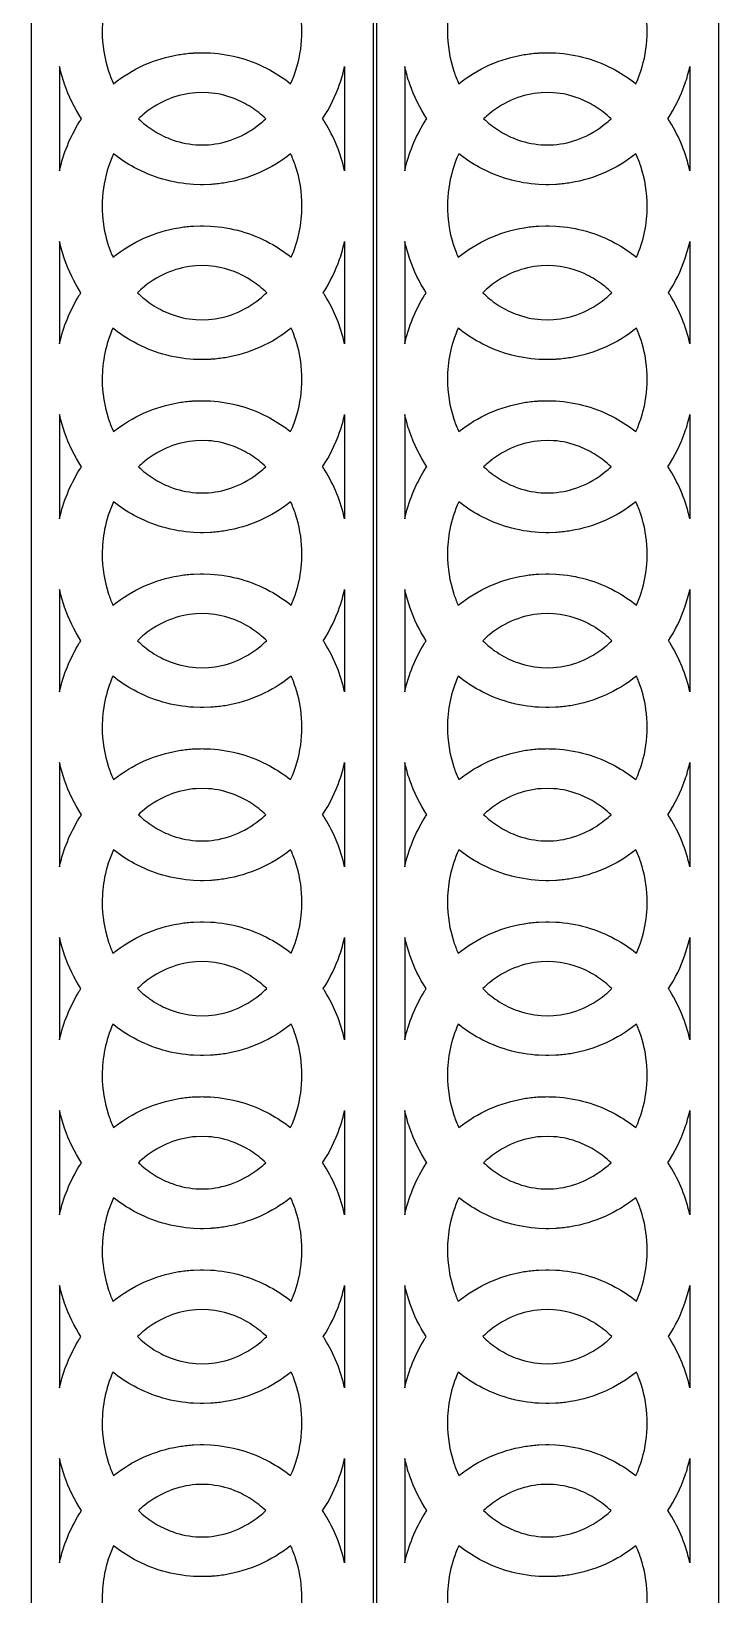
# Model space of a CAD drawing. Header units: millimetres. Extents: x -55 to 943, y -998 to 998.
# Drawn here: x 389 to 610, y -495 to 8 of the extents above; entities that cross this region are included whole.
import ezdxf

# ---------------------------------------------------------------- set-up
doc = ezdxf.new("R2010")
doc.units = ezdxf.units.MM
doc.layers.add('Default', color=70, linetype='Continuous')

msp = doc.modelspace()

# ---------------------------------------------------------------- linework, layer by layer
at = {"layer": 'Default'}
for points in [[(389, -998), (499, -998), (499, 998), (389, 998)], [(500, -998), (610, -998), (610, 998), (500, 998)]]:
    msp.add_lwpolyline(points, close=True, dxfattribs=at)
for points in [[(411.8, 8.31, 0.079683), (413.85, -4.54, 0.028206), (415.43, -8.56, -0.127608), (436.43, 0.8, -0.023722), (440.73, 1.3, -0.008807), (441.2, 1.33), (443.43, 1.41, -0.017464), (444.37, 1.41), (446.61, 1.33, -0.11051), (465.72, -4.15, -0.043797), (472.38, -8.56, 0.142127), (475.61, 14.06, 0.058815), (473.26, 23.11, 0.011589), (472.57, 24.75, -0.128976), (451.37, 15.24, -0.023722), (447.08, 14.74, -0.008807), (446.61, 14.71), (444.37, 14.63, -0.017464), (443.43, 14.63), (441.2, 14.71, -0.11051), (422.08, 20.2, -0.045302), (415.24, 24.75, 0.10459), (411.8, 8.32, 0.000069)], [(522.8, 8.31, 0.079683), (524.85, -4.54, 0.028206), (526.43, -8.56, -0.127608), (547.43, 0.8, -0.023722), (551.73, 1.3, -0.008807), (552.2, 1.33), (554.43, 1.41, -0.017464), (555.37, 1.41), (557.61, 1.33, -0.11051), (576.72, -4.15, -0.043797), (583.38, -8.56, 0.142127), (586.61, 14.06, 0.058815), (584.26, 23.11, 0.011589), (583.57, 24.75, -0.128976), (562.37, 15.24, -0.023722), (558.08, 14.74, -0.008807), (557.61, 14.71), (555.37, 14.63, -0.017464), (554.43, 14.63), (552.2, 14.71, -0.11051), (533.08, 20.2, -0.045302), (526.24, 24.75, 0.10459), (522.8, 8.32, 0.000069)], [(405.14, -19.83, -0.062037), (399.67, -8.68, -0.027789), (398.07, -3.03), (398.07, -36.63, -0.084392), (404.43, -20.94, -0.006852)], [(482.67, -19.83, 0.062037), (488.14, -8.68, 0.027789), (489.74, -3.03), (489.74, -36.63, 0.084392), (483.37, -20.94, 0.006852)], [(516.14, -19.83, -0.062037), (510.67, -8.68, -0.027789), (509.07, -3.03), (509.07, -36.63, -0.084392), (515.43, -20.94, -0.006852)], [(593.67, -19.83, 0.062037), (599.14, -8.68, 0.027789), (600.74, -3.03), (600.74, -36.63, 0.084392), (594.37, -20.94, 0.006852)], [(462.43, -21.53, 0.018833), (464.38, -19.83, 0.047178), (459.65, -16.12, 0.050474), (454.22, -13.34, 0.07513), (445.92, -11.46), (443.9, -11.39), (441.88, -11.46, 0.076136), (433.39, -13.42, 0.075458), (425.38, -18.13, 0.018833), (423.43, -19.83, 0.047178), (428.16, -23.55, 0.050474), (433.59, -26.32, 0.07513), (441.88, -28.2), (443.9, -28.27), (445.92, -28.2, 0.076136), (454.42, -26.24, 0.075458)], [(573.43, -21.53, 0.018833), (575.38, -19.83, 0.047178), (570.65, -16.12, 0.050474), (565.22, -13.34, 0.07513), (556.92, -11.46), (554.9, -11.39), (552.88, -11.46, 0.076136), (544.39, -13.42, 0.075458), (536.38, -18.13, 0.018833), (534.43, -19.83, 0.047178), (539.16, -23.55, 0.050474), (544.59, -26.32, 0.07513), (552.88, -28.2), (554.9, -28.27), (556.92, -28.2, 0.076136), (565.42, -26.24, 0.075458)], [(476.01, -47.97, 0.079683), (473.96, -35.12, 0.028206), (472.38, -31.11, -0.127608), (451.37, -40.46, -0.023722), (447.08, -40.97, -0.008807), (446.61, -40.99), (444.37, -41.07, -0.017464), (443.43, -41.07), (441.2, -40.99, -0.11051), (422.08, -35.51, -0.043797), (415.43, -31.11, 0.142127), (412.19, -53.73, 0.058815), (414.55, -62.77, 0.011589), (415.24, -64.41, -0.128976), (436.43, -54.91, -0.023722), (440.73, -54.4, -0.008807), (441.2, -54.38), (443.43, -54.3, -0.017464), (444.37, -54.3), (446.61, -54.38, -0.11051), (465.72, -59.86, -0.045302), (472.57, -64.41, 0.10459), (476.01, -47.98, 0.000069)], [(587.01, -47.97, 0.079683), (584.96, -35.12, 0.028206), (583.38, -31.11, -0.127608), (562.37, -40.46, -0.023722), (558.08, -40.97, -0.008807), (557.61, -40.99), (555.37, -41.07, -0.017464), (554.43, -41.07), (552.2, -40.99, -0.11051), (533.08, -35.51, -0.043797), (526.43, -31.11, 0.142127), (523.19, -53.73, 0.058815), (525.55, -62.77, 0.011589), (526.24, -64.41, -0.128976), (547.43, -54.91, -0.023722), (551.73, -54.4, -0.008807), (552.2, -54.38), (554.43, -54.3, -0.017464), (555.37, -54.3), (557.61, -54.38, -0.11051), (576.72, -59.86, -0.045302), (583.57, -64.41, 0.10459), (587.01, -47.98, 0.000069)], [(404.95, -75.83, -0.059874), (399.69, -65.04, -0.028181), (398.07, -59.32), (398.07, -92.33, -0.084306), (404.43, -76.66, -0.00514)], [(482.86, -75.83, 0.059874), (488.12, -65.04, 0.028181), (489.74, -59.32), (489.74, -92.33, 0.084306), (483.38, -76.66, 0.00514)], [(515.95, -75.83, -0.059874), (510.69, -65.04, -0.028181), (509.07, -59.32), (509.07, -92.33, -0.084306), (515.43, -76.66, -0.00514)], [(593.86, -75.83, 0.059874), (599.12, -65.04, 0.028181), (600.74, -59.32), (600.74, -92.33, 0.084306), (594.38, -76.66, 0.00514)], [(462.43, -77.82, 0.021942), (464.68, -75.83, 0.046204), (460.05, -72.08, 0.05459), (454.19, -69.03, 0.074917), (445.92, -67.17), (443.9, -67.1), (441.88, -67.17, 0.076189), (433.38, -69.13, 0.075402), (425.38, -73.83, 0.021942), (423.13, -75.83, 0.046204), (427.75, -79.57, 0.05459), (433.61, -82.62, 0.074917), (441.88, -84.49), (443.9, -84.56), (445.92, -84.49, 0.076189), (454.43, -82.52, 0.075402)], [(573.43, -77.82, 0.021942), (575.68, -75.83, 0.046204), (571.05, -72.08, 0.05459), (565.19, -69.03, 0.074917), (556.92, -67.17), (554.9, -67.1), (552.88, -67.17, 0.076189), (544.38, -69.13, 0.075402), (536.38, -73.83, 0.021942), (534.13, -75.83, 0.046204), (538.75, -79.57, 0.05459), (544.61, -82.62, 0.074917), (552.88, -84.49), (554.9, -84.56), (556.92, -84.49, 0.076189), (565.43, -82.52, 0.075402)], [(411.8, -103.68, 0.079683), (413.85, -116.53, 0.028206), (415.43, -120.54, -0.127608), (436.43, -111.19, -0.023722), (440.73, -110.69, -0.008807), (441.2, -110.66), (443.43, -110.58, -0.017464), (444.37, -110.58), (446.61, -110.66, -0.11051), (465.72, -116.14, -0.043797), (472.38, -120.54, 0.142127), (475.61, -97.93, 0.058815), (473.26, -88.88, 0.011589), (472.57, -87.24, -0.128976), (451.37, -96.74, -0.023722), (447.08, -97.25, -0.008807), (446.61, -97.28), (444.37, -97.35, -0.017464), (443.43, -97.35), (441.2, -97.28, -0.11051), (422.08, -91.79, -0.045302), (415.24, -87.24, 0.10459), (411.8, -103.67, 0.000069)], [(522.8, -103.68, 0.079683), (524.85, -116.53, 0.028206), (526.43, -120.54, -0.127608), (547.43, -111.19, -0.023722), (551.73, -110.69, -0.008807), (552.2, -110.66), (554.43, -110.58, -0.017464), (555.37, -110.58), (557.61, -110.66, -0.11051), (576.72, -116.14, -0.043797), (583.38, -120.54, 0.142127), (586.61, -97.93, 0.058815), (584.26, -88.88, 0.011589), (583.57, -87.24, -0.128976), (562.37, -96.74, -0.023722), (558.08, -97.25, -0.008807), (557.61, -97.28), (555.37, -97.35, -0.017464), (554.43, -97.35), (552.2, -97.28, -0.11051), (533.08, -91.79, -0.045302), (526.24, -87.24, 0.10459), (522.8, -103.67, 0.000069)], [(405.14, -131.82, -0.062037), (399.67, -120.67, -0.027789), (398.07, -115.02), (398.07, -148.62, -0.084392), (404.43, -132.93, -0.006852)], [(482.67, -131.82, 0.062037), (488.14, -120.67, 0.027789), (489.74, -115.02), (489.74, -148.62, 0.084392), (483.37, -132.93, 0.006852)], [(516.14, -131.82, -0.062037), (510.67, -120.67, -0.027789), (509.07, -115.02), (509.07, -148.62, -0.084392), (515.43, -132.93, -0.006852)], [(593.67, -131.82, 0.062037), (599.14, -120.67, 0.027789), (600.74, -115.02), (600.74, -148.62, 0.084392), (594.37, -132.93, 0.006852)], [(425.38, -130.12, 0.018833), (423.43, -131.82, 0.047178), (428.16, -135.54, 0.050474), (433.59, -138.31, 0.07513), (441.88, -140.19), (443.9, -140.26), (445.92, -140.19, 0.076136), (454.42, -138.23, 0.075458), (462.43, -133.52, 0.018833), (464.38, -131.82, 0.047178), (459.65, -128.11, 0.050474), (454.22, -125.33, 0.07513), (445.92, -123.45), (443.9, -123.38), (441.88, -123.45, 0.076136), (433.39, -125.41, 0.075458)], [(536.38, -130.12, 0.018833), (534.43, -131.82, 0.047178), (539.16, -135.54, 0.050474), (544.59, -138.31, 0.07513), (552.88, -140.19), (554.9, -140.26), (556.92, -140.19, 0.076136), (565.42, -138.23, 0.075458), (573.43, -133.52, 0.018833), (575.38, -131.82, 0.047178), (570.65, -128.11, 0.050474), (565.22, -125.33, 0.07513), (556.92, -123.45), (554.9, -123.38), (552.88, -123.45, 0.076136), (544.39, -125.41, 0.075458)], [(411.8, -159.97, 0.079612), (413.85, -172.81, 0.025236), (415.24, -176.4, -0.128975), (436.43, -166.9, -0.023724), (440.73, -166.39, -0.008807), (441.2, -166.37), (443.43, -166.29, -0.017464), (444.37, -166.29), (446.61, -166.37, -0.11051), (465.72, -171.85, -0.045302), (472.57, -176.4, 0.112754), (475.98, -158.51, 0.070896), (473.96, -147.11, 0.028206), (472.38, -143.1, -0.127606), (451.37, -152.45, -0.023724), (447.08, -152.96, -0.008807), (446.61, -152.98), (444.37, -153.06, -0.017464), (443.43, -153.06), (441.2, -152.98, -0.11051), (422.08, -147.5, -0.043797), (415.43, -143.1, 0.05779), (412.57, -151.98, 0.047676)], [(522.8, -159.97, 0.079612), (524.85, -172.81, 0.025236), (526.24, -176.4, -0.128975), (547.43, -166.9, -0.023724), (551.73, -166.39, -0.008807), (552.2, -166.37), (554.43, -166.29, -0.017464), (555.37, -166.29), (557.61, -166.37, -0.11051), (576.72, -171.85, -0.045302), (583.57, -176.4, 0.112754), (586.98, -158.51, 0.070896), (584.96, -147.11, 0.028206), (583.38, -143.1, -0.127606), (562.37, -152.45, -0.023724), (558.08, -152.96, -0.008807), (557.61, -152.98), (555.37, -153.06, -0.017464), (554.43, -153.06), (552.2, -152.98, -0.11051), (533.08, -147.5, -0.043797), (526.43, -143.1, 0.05779), (523.57, -151.98, 0.047676)], [(404.95, -187.81, -0.059874), (399.69, -177.03, -0.028181), (398.07, -171.31), (398.07, -204.32, -0.084306), (404.43, -188.65, -0.00514)], [(482.86, -187.81, 0.059874), (488.12, -177.03, 0.028181), (489.74, -171.31), (489.74, -204.32, 0.084306), (483.38, -188.65, 0.00514)], [(515.95, -187.81, -0.059874), (510.69, -177.03, -0.028181), (509.07, -171.31), (509.07, -204.32, -0.084306), (515.43, -188.65, -0.00514)], [(593.86, -187.81, 0.059874), (599.12, -177.03, 0.028181), (600.74, -171.31), (600.74, -204.32, 0.084306), (594.38, -188.65, 0.00514)], [(462.43, -189.81, 0.021942), (464.68, -187.81, 0.046204), (460.05, -184.07, 0.05459), (454.19, -181.02, 0.074917), (445.92, -179.16), (443.9, -179.08), (441.88, -179.16, 0.076189), (433.38, -181.12, 0.075402), (425.38, -185.82, 0.021942), (423.13, -187.81, 0.046204), (427.75, -191.56, 0.05459), (433.61, -194.61, 0.074917), (441.88, -196.47), (443.9, -196.55), (445.92, -196.47, 0.076189), (454.43, -194.51, 0.075402)], [(573.43, -189.81, 0.021942), (575.68, -187.81, 0.046204), (571.05, -184.07, 0.05459), (565.19, -181.02, 0.074917), (556.92, -179.16), (554.9, -179.08), (552.88, -179.16, 0.076189), (544.38, -181.12, 0.075402), (536.38, -185.82, 0.021942), (534.13, -187.81, 0.046204), (538.75, -191.56, 0.05459), (544.61, -194.61, 0.074917), (552.88, -196.47), (554.9, -196.55), (556.92, -196.47, 0.076189), (565.43, -194.51, 0.075402)], [(411.8, -215.67, 0.079683), (413.85, -228.52, 0.028206), (415.43, -232.53, -0.127608), (436.43, -223.18, -0.023722), (440.73, -222.67, -0.008807), (441.2, -222.65), (443.43, -222.57, -0.017464), (444.37, -222.57), (446.61, -222.65, -0.11051), (465.72, -228.13, -0.043797), (472.38, -232.53, 0.142127), (475.61, -209.91, 0.058815), (473.26, -200.87, 0.011589), (472.57, -199.23, -0.128976), (451.37, -208.73, -0.023722), (447.08, -209.24, -0.008807), (446.61, -209.26), (444.37, -209.34, -0.017464), (443.43, -209.34), (441.2, -209.26, -0.11051), (422.08, -203.78, -0.045302), (415.24, -199.23, 0.10459), (411.8, -215.66, 0.000069)], [(522.8, -215.67, 0.079683), (524.85, -228.52, 0.028206), (526.43, -232.53, -0.127608), (547.43, -223.18, -0.023722), (551.73, -222.67, -0.008807), (552.2, -222.65), (554.43, -222.57, -0.017464), (555.37, -222.57), (557.61, -222.65, -0.11051), (576.72, -228.13, -0.043797), (583.38, -232.53, 0.142127), (586.61, -209.91, 0.058815), (584.26, -200.87, 0.011589), (583.57, -199.23, -0.128976), (562.37, -208.73, -0.023722), (558.08, -209.24, -0.008807), (557.61, -209.26), (555.37, -209.34, -0.017464), (554.43, -209.34), (552.2, -209.26, -0.11051), (533.08, -203.78, -0.045302), (526.24, -199.23, 0.10459), (522.8, -215.66, 0.000069)], [(405.14, -243.81, -0.062037), (399.67, -232.66, -0.027789), (398.07, -227.01), (398.07, -260.61, -0.084392), (404.43, -244.92, -0.006852)], [(482.67, -243.81, 0.062037), (488.14, -232.66, 0.027789), (489.74, -227.01), (489.74, -260.61, 0.084392), (483.37, -244.92, 0.006852)], [(516.14, -243.81, -0.062037), (510.67, -232.66, -0.027789), (509.07, -227.01), (509.07, -260.61, -0.084392), (515.43, -244.92, -0.006852)], [(593.67, -243.81, 0.062037), (599.14, -232.66, 0.027789), (600.74, -227.01), (600.74, -260.61, 0.084392), (594.37, -244.92, 0.006852)], [(462.43, -245.51, 0.018833), (464.38, -243.81, 0.047178), (459.65, -240.09, 0.050474), (454.22, -237.32, 0.07513), (445.92, -235.44), (443.9, -235.37), (441.88, -235.44, 0.076136), (433.39, -237.4, 0.075458), (425.38, -242.11, 0.018833), (423.43, -243.81, 0.047178), (428.16, -247.52, 0.050474), (433.59, -250.3, 0.07513), (441.88, -252.18), (443.9, -252.25), (445.92, -252.18, 0.076136), (454.42, -250.22, 0.075458)], [(573.43, -245.51, 0.018833), (575.38, -243.81, 0.047178), (570.65, -240.09, 0.050474), (565.22, -237.32, 0.07513), (556.92, -235.44), (554.9, -235.37), (552.88, -235.44, 0.076136), (544.39, -237.4, 0.075458), (536.38, -242.11, 0.018833), (534.43, -243.81, 0.047178), (539.16, -247.52, 0.050474), (544.59, -250.3, 0.07513), (552.88, -252.18), (554.9, -252.25), (556.92, -252.18, 0.076136), (565.42, -250.22, 0.075458)], [(411.8, -271.96, 0.079612), (413.85, -284.8, 0.025236), (415.24, -288.39, -0.128975), (436.43, -278.89, -0.023724), (440.73, -278.38, -0.008807), (441.2, -278.35), (443.43, -278.28, -0.017464), (444.37, -278.28), (446.61, -278.35, -0.11051), (465.72, -283.84, -0.045302), (472.57, -288.39, 0.112754), (475.98, -270.5, 0.070896), (473.96, -259.1, 0.028206), (472.38, -255.09, -0.127606), (451.37, -264.44, -0.023724), (447.08, -264.94, -0.008807), (446.61, -264.97), (444.37, -265.05, -0.017464), (443.43, -265.05), (441.2, -264.97, -0.11051), (422.08, -259.49, -0.043797), (415.43, -255.09, 0.05779), (412.57, -263.97, 0.047676)], [(522.8, -271.96, 0.079612), (524.85, -284.8, 0.025236), (526.24, -288.39, -0.128975), (547.43, -278.89, -0.023724), (551.73, -278.38, -0.008807), (552.2, -278.35), (554.43, -278.28, -0.017464), (555.37, -278.28), (557.61, -278.35, -0.11051), (576.72, -283.84, -0.045302), (583.57, -288.39, 0.112754), (586.98, -270.5, 0.070896), (584.96, -259.1, 0.028206), (583.38, -255.09, -0.127606), (562.37, -264.44, -0.023724), (558.08, -264.94, -0.008807), (557.61, -264.97), (555.37, -265.05, -0.017464), (554.43, -265.05), (552.2, -264.97, -0.11051), (533.08, -259.49, -0.043797), (526.43, -255.09, 0.05779), (523.57, -263.97, 0.047676)], [(404.95, -299.8, -0.059874), (399.69, -289.02, -0.028181), (398.07, -283.3), (398.07, -316.31, -0.084306), (404.43, -300.63, -0.00514)], [(482.86, -299.8, 0.059874), (488.12, -289.02, 0.028181), (489.74, -283.3), (489.74, -316.31, 0.084306), (483.38, -300.63, 0.00514)], [(515.95, -299.8, -0.059874), (510.69, -289.02, -0.028181), (509.07, -283.3), (509.07, -316.31, -0.084306), (515.43, -300.63, -0.00514)], [(593.86, -299.8, 0.059874), (599.12, -289.02, 0.028181), (600.74, -283.3), (600.74, -316.31, 0.084306), (594.38, -300.63, 0.00514)], [(462.43, -301.79, 0.021942), (464.68, -299.8, 0.046204), (460.05, -296.06, 0.05459), (454.19, -293.01, 0.074917), (445.92, -291.14), (443.9, -291.07), (441.88, -291.14, 0.076189), (433.38, -293.11, 0.075402), (425.38, -297.81, 0.021942), (423.13, -299.8, 0.046204), (427.75, -303.55, 0.05459), (433.61, -306.6, 0.074917), (441.88, -308.46), (443.9, -308.53), (445.92, -308.46, 0.076189), (454.43, -306.5, 0.075402)], [(573.43, -301.79, 0.021942), (575.68, -299.8, 0.046204), (571.05, -296.06, 0.05459), (565.19, -293.01, 0.074917), (556.92, -291.14), (554.9, -291.07), (552.88, -291.14, 0.076189), (544.38, -293.11, 0.075402), (536.38, -297.81, 0.021942), (534.13, -299.8, 0.046204), (538.75, -303.55, 0.05459), (544.61, -306.6, 0.074917), (552.88, -308.46), (554.9, -308.53), (556.92, -308.46, 0.076189), (565.43, -306.5, 0.075402)], [(411.8, -327.66, 0.079683), (413.85, -340.51, 0.028206), (415.43, -344.52, -0.127608), (436.43, -335.17, -0.023722), (440.73, -334.66, -0.008807), (441.2, -334.64), (443.43, -334.56, -0.017464), (444.37, -334.56), (446.61, -334.64, -0.11051), (465.72, -340.12, -0.043797), (472.38, -344.52, 0.142127), (475.61, -321.9, 0.058815), (473.26, -312.86, 0.011589), (472.57, -311.22, -0.128976), (451.37, -320.72, -0.023722), (447.08, -321.23, -0.008807), (446.61, -321.25), (444.37, -321.33, -0.017464), (443.43, -321.33), (441.2, -321.25, -0.11051), (422.08, -315.77, -0.045302), (415.24, -311.22, 0.10459), (411.8, -327.65, 0.000069)], [(522.8, -327.66, 0.079683), (524.85, -340.51, 0.028206), (526.43, -344.52, -0.127608), (547.43, -335.17, -0.023722), (551.73, -334.66, -0.008807), (552.2, -334.64), (554.43, -334.56, -0.017464), (555.37, -334.56), (557.61, -334.64, -0.11051), (576.72, -340.12, -0.043797), (583.38, -344.52, 0.142127), (586.61, -321.9, 0.058815), (584.26, -312.86, 0.011589), (583.57, -311.22, -0.128976), (562.37, -320.72, -0.023722), (558.08, -321.23, -0.008807), (557.61, -321.25), (555.37, -321.33, -0.017464), (554.43, -321.33), (552.2, -321.25, -0.11051), (533.08, -315.77, -0.045302), (526.24, -311.22, 0.10459), (522.8, -327.65, 0.000069)], [(405.14, -355.8, -0.062037), (399.67, -344.65, -0.027789), (398.07, -339), (398.07, -372.6, -0.084392), (404.43, -356.91, -0.006852)], [(482.67, -355.8, 0.062037), (488.14, -344.65, 0.027789), (489.74, -339), (489.74, -372.6, 0.084392), (483.37, -356.91, 0.006852)], [(516.14, -355.8, -0.062037), (510.67, -344.65, -0.027789), (509.07, -339), (509.07, -372.6, -0.084392), (515.43, -356.91, -0.006852)], [(593.67, -355.8, 0.062037), (599.14, -344.65, 0.027789), (600.74, -339), (600.74, -372.6, 0.084392), (594.37, -356.91, 0.006852)], [(462.43, -357.5, 0.018833), (464.38, -355.8, 0.047178), (459.65, -352.08, 0.050474), (454.22, -349.31, 0.07513), (445.92, -347.43), (443.9, -347.36), (441.88, -347.43, 0.076136), (433.39, -349.39, 0.075458), (425.38, -354.1, 0.018833), (423.43, -355.8, 0.047178), (428.16, -359.51, 0.050474), (433.59, -362.29, 0.07513), (441.88, -364.17), (443.9, -364.24), (445.92, -364.17, 0.076136), (454.42, -362.21, 0.075458)], [(573.43, -357.5, 0.018833), (575.38, -355.8, 0.047178), (570.65, -352.08, 0.050474), (565.22, -349.31, 0.07513), (556.92, -347.43), (554.9, -347.36), (552.88, -347.43, 0.076136), (544.39, -349.39, 0.075458), (536.38, -354.1, 0.018833), (534.43, -355.8, 0.047178), (539.16, -359.51, 0.050474), (544.59, -362.29, 0.07513), (552.88, -364.17), (554.9, -364.24), (556.92, -364.17, 0.076136), (565.42, -362.21, 0.075458)], [(411.8, -383.95, 0.079612), (413.85, -396.79, 0.025236), (415.24, -400.38, -0.128975), (436.43, -390.87, -0.023724), (440.73, -390.37, -0.008807), (441.2, -390.34), (443.43, -390.26, -0.017464), (444.37, -390.26), (446.61, -390.34, -0.11051), (465.72, -395.83, -0.045302), (472.57, -400.38, 0.112754), (475.98, -382.49, 0.070896), (473.96, -371.09, 0.028206), (472.38, -367.07, -0.127606), (451.37, -376.43, -0.023724), (447.08, -376.93, -0.008807), (446.61, -376.96), (444.37, -377.04, -0.017464), (443.43, -377.04), (441.2, -376.96, -0.11051), (422.08, -371.48, -0.043797), (415.43, -367.07, 0.05779), (412.57, -375.96, 0.047676)], [(522.8, -383.95, 0.079612), (524.85, -396.79, 0.025236), (526.24, -400.38, -0.128975), (547.43, -390.87, -0.023724), (551.73, -390.37, -0.008807), (552.2, -390.34), (554.43, -390.26, -0.017464), (555.37, -390.26), (557.61, -390.34, -0.11051), (576.72, -395.83, -0.045302), (583.57, -400.38, 0.112754), (586.98, -382.49, 0.070896), (584.96, -371.09, 0.028206), (583.38, -367.07, -0.127606), (562.37, -376.43, -0.023724), (558.08, -376.93, -0.008807), (557.61, -376.96), (555.37, -377.04, -0.017464), (554.43, -377.04), (552.2, -376.96, -0.11051), (533.08, -371.48, -0.043797), (526.43, -367.07, 0.05779), (523.57, -375.96, 0.047676)], [(404.95, -411.79, -0.059874), (399.69, -401.01, -0.028181), (398.07, -395.29), (398.07, -428.3, -0.084306), (404.43, -412.62, -0.00514)], [(482.86, -411.79, 0.059874), (488.12, -401.01, 0.028181), (489.74, -395.29), (489.74, -428.3, 0.084306), (483.38, -412.62, 0.00514)], [(515.95, -411.79, -0.059874), (510.69, -401.01, -0.028181), (509.07, -395.29), (509.07, -428.3, -0.084306), (515.43, -412.62, -0.00514)], [(593.86, -411.79, 0.059874), (599.12, -401.01, 0.028181), (600.74, -395.29), (600.74, -428.3, 0.084306), (594.38, -412.62, 0.00514)], [(462.43, -413.78, 0.021942), (464.68, -411.79, 0.046204), (460.05, -408.05, 0.05459), (454.19, -405, 0.074917), (445.92, -403.13), (443.9, -403.06), (441.88, -403.13, 0.076189), (433.38, -405.1, 0.075402), (425.38, -409.8, 0.021942), (423.13, -411.79, 0.046204), (427.75, -415.54, 0.05459), (433.61, -418.58, 0.074917), (441.88, -420.45), (443.9, -420.52), (445.92, -420.45, 0.076189), (454.43, -418.49, 0.075402)], [(573.43, -413.78, 0.021942), (575.68, -411.79, 0.046204), (571.05, -408.05, 0.05459), (565.19, -405, 0.074917), (556.92, -403.13), (554.9, -403.06), (552.88, -403.13, 0.076189), (544.38, -405.1, 0.075402), (536.38, -409.8, 0.021942), (534.13, -411.79, 0.046204), (538.75, -415.54, 0.05459), (544.61, -418.58, 0.074917), (552.88, -420.45), (554.9, -420.52), (556.92, -420.45, 0.076189), (565.43, -418.49, 0.075402)], [(411.8, -439.65, 0.079683), (413.85, -452.49, 0.028206), (415.43, -456.51, -0.127608), (436.43, -447.16, -0.023722), (440.73, -446.65, -0.008807), (441.2, -446.63), (443.43, -446.55, -0.017464), (444.37, -446.55), (446.61, -446.63, -0.11051), (465.72, -452.11, -0.043797), (472.38, -456.51, 0.142127), (475.61, -433.89, 0.058815), (473.26, -424.84, 0.011589), (472.57, -423.2, -0.128976), (451.37, -432.71, -0.023722), (447.08, -433.22, -0.008807), (446.61, -433.24), (444.37, -433.32, -0.017464), (443.43, -433.32), (441.2, -433.24, -0.11051), (422.08, -427.76, -0.045302), (415.24, -423.2, 0.10459), (411.8, -439.64, 0.000069)], [(522.8, -439.65, 0.079683), (524.85, -452.49, 0.028206), (526.43, -456.51, -0.127608), (547.43, -447.16, -0.023722), (551.73, -446.65, -0.008807), (552.2, -446.63), (554.43, -446.55, -0.017464), (555.37, -446.55), (557.61, -446.63, -0.11051), (576.72, -452.11, -0.043797), (583.38, -456.51, 0.142127), (586.61, -433.89, 0.058815), (584.26, -424.84, 0.011589), (583.57, -423.2, -0.128976), (562.37, -432.71, -0.023722), (558.08, -433.22, -0.008807), (557.61, -433.24), (555.37, -433.32, -0.017464), (554.43, -433.32), (552.2, -433.24, -0.11051), (533.08, -427.76, -0.045302), (526.24, -423.2, 0.10459), (522.8, -439.64, 0.000069)], [(405.14, -467.79, -0.062037), (399.67, -456.64, -0.027789), (398.07, -450.99), (398.07, -484.58, -0.084392), (404.43, -468.89, -0.006852)], [(482.67, -467.79, 0.062037), (488.14, -456.64, 0.027789), (489.74, -450.99), (489.74, -484.58, 0.084392), (483.37, -468.89, 0.006852)], [(516.14, -467.79, -0.062037), (510.67, -456.64, -0.027789), (509.07, -450.99), (509.07, -484.58, -0.084392), (515.43, -468.89, -0.006852)], [(593.67, -467.79, 0.062037), (599.14, -456.64, 0.027789), (600.74, -450.99), (600.74, -484.58, 0.084392), (594.37, -468.89, 0.006852)], [(462.43, -469.49, 0.018833), (464.38, -467.79, 0.047178), (459.65, -464.07, 0.050474), (454.22, -461.29, 0.07513), (445.92, -459.42), (443.9, -459.35), (441.88, -459.42, 0.076136), (433.39, -461.38, 0.075458), (425.38, -466.09, 0.018833), (423.43, -467.79, 0.047178), (428.16, -471.5, 0.050474), (433.59, -474.28, 0.07513), (441.88, -476.16), (443.9, -476.23), (445.92, -476.16, 0.076136), (454.42, -474.2, 0.075458)], [(573.43, -469.49, 0.018833), (575.38, -467.79, 0.047178), (570.65, -464.07, 0.050474), (565.22, -461.29, 0.07513), (556.92, -459.42), (554.9, -459.35), (552.88, -459.42, 0.076136), (544.39, -461.38, 0.075458), (536.38, -466.09, 0.018833), (534.43, -467.79, 0.047178), (539.16, -471.5, 0.050474), (544.59, -474.28, 0.07513), (552.88, -476.16), (554.9, -476.23), (556.92, -476.16, 0.076136), (565.42, -474.2, 0.075458)], [(411.8, -495.93, 0.079612), (413.85, -508.78, 0.025236), (415.24, -512.37, -0.128975), (436.43, -502.86, -0.023724), (440.73, -502.36, -0.008807), (441.2, -502.33), (443.43, -502.25, -0.017464), (444.37, -502.25), (446.61, -502.33, -0.11051), (465.72, -507.81, -0.045302), (472.57, -512.37, 0.112754), (475.98, -494.48, 0.070896), (473.96, -483.08, 0.028206), (472.38, -479.06, -0.127606), (451.37, -488.41, -0.023724), (447.08, -488.92, -0.008807), (446.61, -488.95), (444.37, -489.02, -0.017464), (443.43, -489.02), (441.2, -488.95, -0.11051), (422.08, -483.46, -0.043797), (415.43, -479.06, 0.05779), (412.57, -487.95, 0.047676)], [(522.8, -495.93, 0.079612), (524.85, -508.78, 0.025236), (526.24, -512.37, -0.128975), (547.43, -502.86, -0.023724), (551.73, -502.36, -0.008807), (552.2, -502.33), (554.43, -502.25, -0.017464), (555.37, -502.25), (557.61, -502.33, -0.11051), (576.72, -507.81, -0.045302), (583.57, -512.37, 0.112754), (586.98, -494.48, 0.070896), (584.96, -483.08, 0.028206), (583.38, -479.06, -0.127606), (562.37, -488.41, -0.023724), (558.08, -488.92, -0.008807), (557.61, -488.95), (555.37, -489.02, -0.017464), (554.43, -489.02), (552.2, -488.95, -0.11051), (533.08, -483.46, -0.043797), (526.43, -479.06, 0.05779), (523.57, -487.95, 0.047676)]]:
    msp.add_lwpolyline(points, format="xyb", close=True, dxfattribs=at)

doc.saveas('drawing.dxf')
